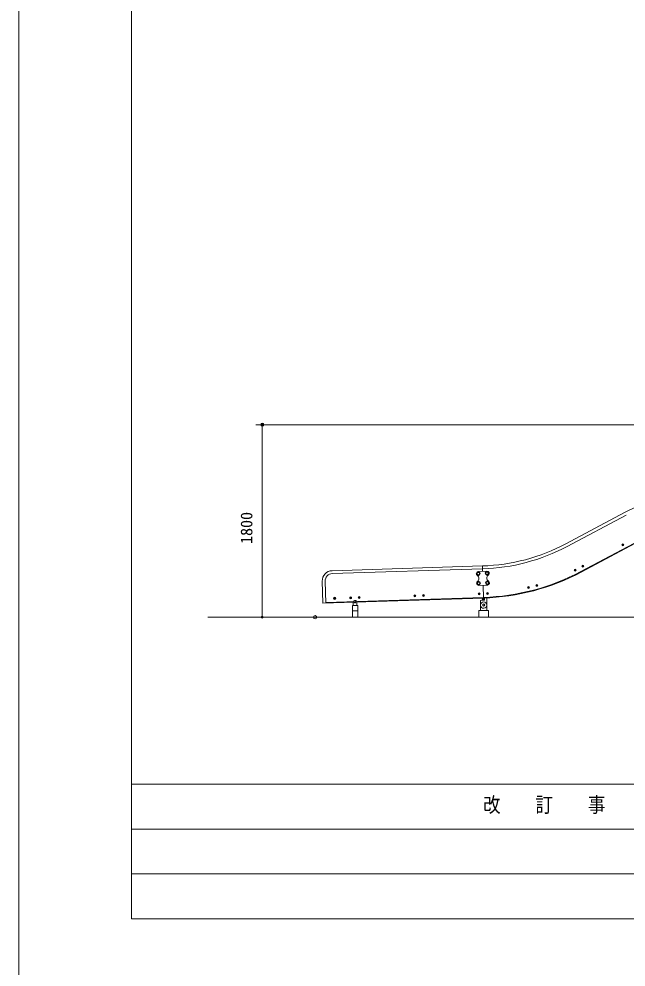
# Model space of a CAD drawing. Units: millimetres on the paper, scale 1:60. Extents: x 0 to 420, y -297 to 594.
# Drawn here: x 0 to 94.5, y 7.5 to 155.2 of the extents above; entities that cross this region are included whole.
import ezdxf
from ezdxf.enums import TextEntityAlignment as Align

# ---------------------------------------------------------------- set-up
doc = ezdxf.new("R2010")
doc.units = ezdxf.units.MM
doc.header["$PDMODE"] = 32
doc.header["$PDSIZE"] = 0.5
doc.linetypes.add('USER1', pattern=[19.05, 12.7, -6.35])
for name, color, linetype, lineweight in [('DEFPOINTS_5', 7, 'Continuous', 9), ('LY_1', 7, 'Continuous', 9), ('LY_3', 7, 'Continuous', 18)]:
    doc.layers.add(name, color=color, linetype=linetype, lineweight=lineweight)
doc.styles.add('ＭＳ ゴシック', font='')
doc.styles.get('ＭＳ ゴシック').set_extended_font_data('MS Gothic')

# ---------------------------------------------------------------- blocks, each defined once
blk = doc.blocks.new('-000-_DOTSMALL')
at = {"color": 7, "linetype": 'Continuous', "lineweight": 9}
blk.add_circle((0, 0), 0.0625, dxfattribs=at)
blk.add_circle((0, 0), 0.0625, dxfattribs=at)

msp = doc.modelspace()

# ---------------------------------------------------------------- linework, layer by layer
at = {"layer": 'DEFPOINTS_5'}
msp.add_line((0, 297), (0, 0), dxfattribs=at)
at = {"layer": 'LY_1', "lineweight": 18}
for p, q in [((138.455, 91.984), (36.887, 91.984)), ((37.887, 61.984), (37.887, 91.984)), ((45.11, 61.984), (36.887, 61.984))]:
    msp.add_line(p, q, dxfattribs=at)
at = {"layer": 'LY_1'}
for p, q in [((94.302, 78.293), (85.16, 73.431)), ((94.515, 77.892), (85.372, 73.031)), ((96.603, 73.966), (87.46, 69.105)), ((96.65, 73.878), (87.507, 69.017)), ((93.975, 73.287), (93.973, 73.229)), ((94.022, 73.198), (93.973, 73.229)), ((93.975, 73.287), (94.026, 73.314)), ((94.022, 73.198), (94.073, 73.226)), ((94.075, 73.283), (94.026, 73.314)), ((94.075, 73.283), (94.073, 73.226)), ((48.769, 69.238), (72.164, 69.974)), ((48.783, 68.785), (72.178, 69.52)), ((72.164, 69.974), (72.19, 69.141)), ((87.726, 69.964), (87.724, 69.906)), ((87.773, 69.875), (87.724, 69.906)), ((87.726, 69.964), (87.777, 69.991)), ((87.773, 69.875), (87.824, 69.902)), ((87.826, 69.96), (87.777, 69.991)), ((87.826, 69.96), (87.824, 69.902)), ((71.524, 69.12), (72.856, 69.162)), ((86.548, 69.338), (86.546, 69.28)), ((86.595, 69.249), (86.546, 69.28)), ((86.548, 69.338), (86.599, 69.365)), ((86.595, 69.249), (86.646, 69.277)), ((86.648, 69.334), (86.599, 69.365)), ((86.648, 69.334), (86.646, 69.277)), ((47.226, 67.596), (47.333, 64.191)), ((47.679, 67.61), (47.786, 64.205)), ((71.592, 66.954), (72.924, 66.996)), ((72.258, 66.975), (72.321, 64.976)), ((79.285, 66.654), (79.27, 66.599)), ((79.311, 66.558), (79.27, 66.599)), ((79.285, 66.654), (79.341, 66.669)), ((79.311, 66.558), (79.367, 66.573)), ((79.382, 66.628), (79.341, 66.669)), ((79.382, 66.628), (79.367, 66.573)), ((80.574, 66.997), (80.559, 66.941)), ((80.599, 66.901), (80.559, 66.941)), ((80.574, 66.997), (80.629, 67.012)), ((80.599, 66.901), (80.655, 66.915)), ((80.67, 66.971), (80.629, 67.012)), ((80.67, 66.971), (80.655, 66.915)), ((47.783, 64.305), (72.318, 65.076)), ((49.076, 64.968), (49.142, 65.008)), ((49.142, 65.008), (49.21, 64.972)), ((51.612, 65.059), (51.585, 65.008)), ((51.616, 64.959), (51.585, 65.008)), ((51.612, 65.059), (51.67, 65.061)), ((51.701, 65.012), (51.67, 65.061)), ((51.701, 65.012), (51.673, 64.961)), ((52.945, 65.101), (52.918, 65.05)), ((52.948, 65.001), (52.918, 65.05)), ((52.945, 65.101), (53.003, 65.103)), ((52.948, 65.001), (53.006, 65.003)), ((53.033, 65.054), (53.003, 65.103)), ((53.033, 65.054), (53.006, 65.003)), ((61.608, 65.373), (61.58, 65.322)), ((61.611, 65.273), (61.58, 65.322)), ((61.608, 65.373), (61.665, 65.375)), ((61.611, 65.273), (61.668, 65.275)), ((61.696, 65.326), (61.665, 65.375)), ((61.696, 65.326), (61.668, 65.275)), ((62.94, 65.415), (62.913, 65.364)), ((62.943, 65.315), (62.913, 65.364)), ((62.94, 65.415), (62.998, 65.417)), ((62.943, 65.315), (63.001, 65.317)), ((63.028, 65.368), (62.998, 65.417)), ((63.028, 65.368), (63.001, 65.317)), ((71.603, 65.687), (71.575, 65.636)), ((71.606, 65.587), (71.575, 65.636)), ((71.603, 65.687), (71.66, 65.689)), ((71.606, 65.587), (71.663, 65.589)), ((71.691, 65.64), (71.66, 65.689)), ((71.691, 65.64), (71.663, 65.589)), ((72.481, 64.648), (72.471, 64.981)), ((72.855, 63.909), (72.82, 64.995)), ((72.935, 65.729), (72.908, 65.678)), ((72.938, 65.629), (72.908, 65.678)), ((72.935, 65.729), (72.993, 65.731)), ((72.938, 65.629), (72.996, 65.631)), ((73.023, 65.682), (72.993, 65.731)), ((73.023, 65.682), (72.996, 65.631)), ((47.333, 64.191), (72.321, 64.976)), ((49.076, 64.968), (49.079, 64.891)), ((49.079, 64.891), (49.147, 64.854)), ((49.147, 64.854), (49.212, 64.895)), ((49.21, 64.972), (49.212, 64.895)), ((51.616, 64.959), (51.673, 64.961)), ((51.915, 63.823), (51.915, 61.984)), ((52.748, 63.823), (51.915, 63.823)), ((52.04, 64.323), (52.04, 63.823)), ((52.623, 64.323), (52.623, 63.823)), ((52.748, 61.984), (52.748, 63.823)), ((71.855, 63.878), (71.837, 64.461)), ((71.855, 63.893), (71.855, 63.052)), ((72.481, 64.648), (71.998, 64.632)), ((72.181, 64.638), (72.171, 64.972)), ((72.331, 64.643), (72.321, 64.976)), ((72.855, 63.893), (72.855, 63.052)), ((71.612, 63.052), (73.097, 63.052)), ((71.612, 63.052), (71.612, 61.984)), ((73.097, 63.052), (73.097, 61.984)), ((29.427, 61.984), (227.708, 61.984))]:
    msp.add_line(p, q, dxfattribs=at)
at = {"layer": 'LY_1', "linetype": 'USER1', "lineweight": 18}
msp.add_line((51.915, 62.989), (52.748, 62.989), dxfattribs=at)
at = {"layer": 'LY_1'}
for centre, radius in [((94.024, 73.256), 0.15), ((94.024, 73.256), 0.0577), ((86.597, 69.307), 0.15), ((87.775, 69.933), 0.15), ((87.775, 69.933), 0.0577), ((71.534, 68.787), 0.271), ((71.534, 68.787), 0.188), ((72.867, 68.828), 0.271), ((72.867, 68.828), 0.188), ((86.597, 69.307), 0.0577), ((71.581, 67.287), 0.271), ((71.581, 67.287), 0.188), ((72.914, 67.329), 0.271), ((72.914, 67.329), 0.188), ((79.326, 66.613), 0.15), ((79.326, 66.613), 0.0577), ((80.614, 66.956), 0.15), ((80.614, 66.956), 0.0577), ((49.144, 64.931), 0.175), ((51.643, 65.01), 0.15), ((51.643, 65.01), 0.0577), ((52.976, 65.052), 0.15), ((52.976, 65.052), 0.0577), ((61.638, 65.324), 0.15), ((61.638, 65.324), 0.0577), ((62.971, 65.366), 0.15), ((62.971, 65.366), 0.0577), ((71.633, 65.638), 0.15), ((71.633, 65.638), 0.0577), ((72.966, 65.68), 0.15), ((72.966, 65.68), 0.0577), ((52.331, 64.323), 0.1)]:
    msp.add_circle(centre, radius, dxfattribs=at)
at = {"layer": 'LY_1', "linetype": 'USER1', "lineweight": 18}
for centre, radius in [((49.144, 64.931), 0.104), ((72.355, 63.893), 0.158)]:
    msp.add_circle(centre, radius, dxfattribs=at)
at = {"layer": 'LY_1', "lineweight": 18}
msp.add_circle((49.144, 64.931), 0.0917, dxfattribs=at)
at = {"layer": 'LY_1'}
for centre, radius, start, end in [((111.673, 45.624), 37, 95.66836, 118), ((71.232, 99.626), 29.667, 271.8, 298), ((71.232, 99.626), 30.12, 271.8, 298), ((48.819, 67.646), 1.593, 91.8, 181.8), ((48.819, 67.646), 1.14, 91.8, 181.8), ((71.534, 68.787), 0.333, 91.8, 236.7032), ((71.031, 68.02), 0.583, 306.8968, 56.7032), ((71.232, 99.626), 34.567, 271.8, 298), ((71.232, 99.626), 34.667, 271.8, 298), ((73.417, 68.095), 0.583, 126.8968, 236.7032), ((72.867, 68.828), 0.333, 306.8968, 91.8), ((71.581, 67.287), 0.333, 126.8968, 271.8), ((72.914, 67.329), 0.333, 271.8, 56.7032), ((52.331, 64.323), 0.292, 0, 180), ((72.003, 64.466), 0.167, 91.8, 181.8), ((72.355, 63.893), 0.5, 181.8, 180)]:
    msp.add_arc(centre, radius, start, end, dxfattribs=at)
for p in [(37.887, 91.984), (46.11, 61.984)]:
    msp.add_point(p, dxfattribs=at)
at = {"layer": 'LY_3', "lineweight": 9}
for p, q in [((17.5, 282), (17.5, 15)), ((17.5, 36), (402.5, 36)), ((17.5, 15), (402.5, 15))]:
    msp.add_line(p, q, dxfattribs=at)
at = {"layer": 'LY_3'}
for p, q in [((17.5, 29), (159, 29)), ((17.5, 22), (159, 22))]:
    msp.add_line(p, q, dxfattribs=at)

# ---------------------------------------------------------------- block references
at = {"layer": 'LY_1', "xscale": 2.32, "yscale": 2.32}
for p, rotation in [((37.887, 91.984), 90), ((37.887, 61.984), 270)]:
    msp.add_blockref('-000-_DOTSMALL', p, dxfattribs=dict(at, rotation=rotation))

# ---------------------------------------------------------------- texts
at = {"layer": 'LY_1', "style": 'ＭＳ ゴシック'}
msp.add_text('1800', height=1.833, rotation=90, dxfattribs=at).set_placement((36.887, 73.405), align=Align.BOTTOM_LEFT)
at = {"layer": 'LY_3', "style": 'ＭＳ ゴシック', "width": 0.85}
msp.add_text('改\u3000\u3000訂\u3000\u3000事\u3000\u3000項', height=2.346, dxfattribs=at).set_placement((72.25, 30.9), align=Align.BOTTOM_LEFT)

doc.saveas('drawing.dxf')
